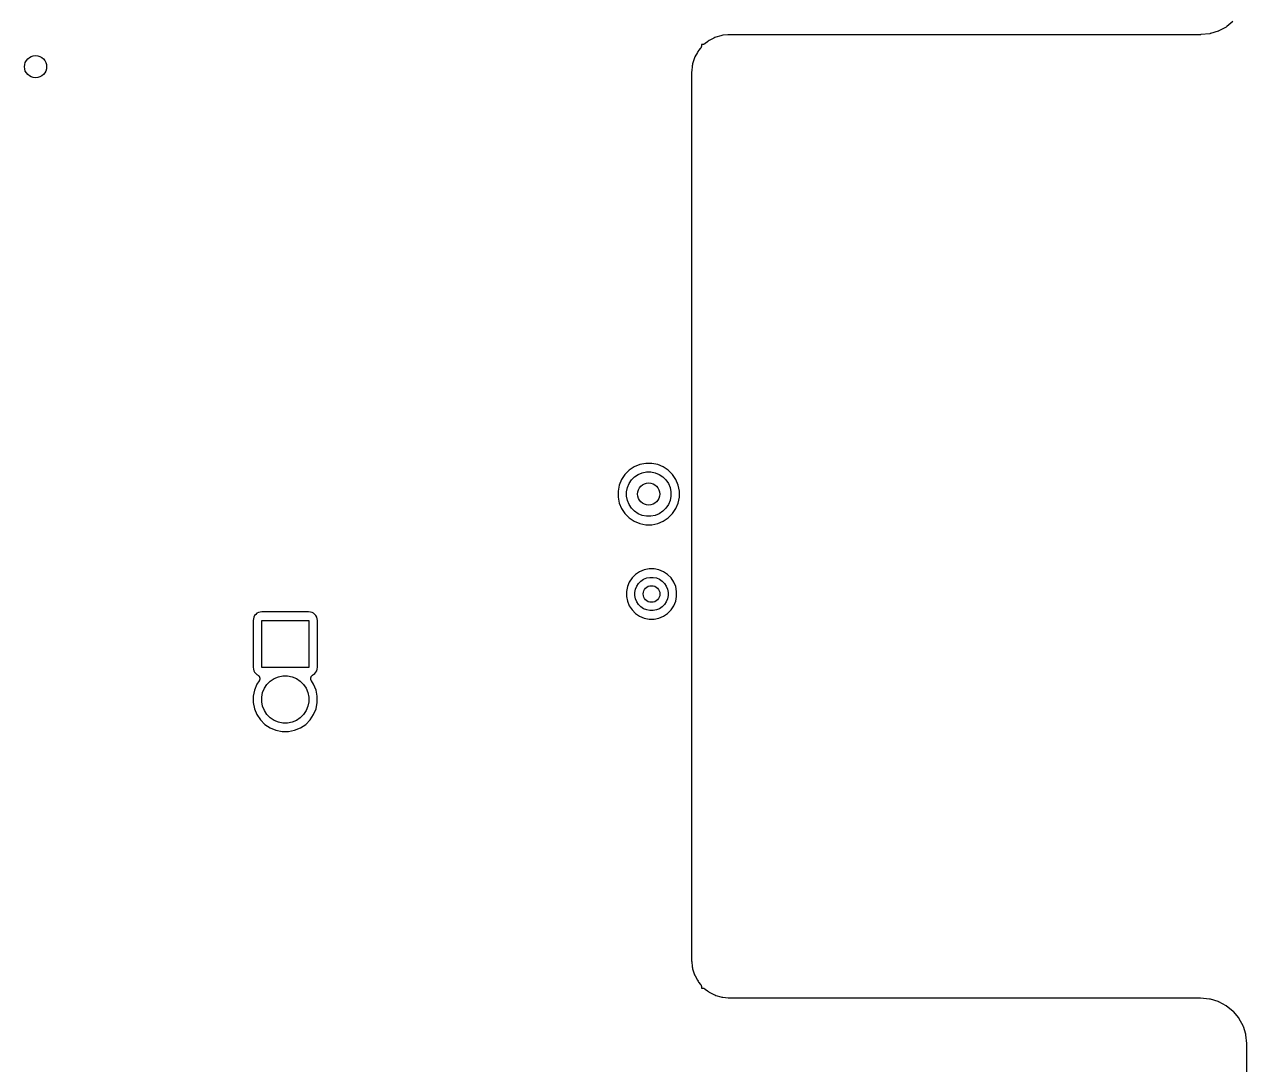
# Model space of a CAD drawing. Extents: x 0.48 to 2.43, y -7.79 to -4.85.
# Drawn here: x 1.567 to 2.434, y -7.062 to -6.324 of the extents above; entities that cross this region are included whole.
import ezdxf

# ---------------------------------------------------------------- set-up
doc = ezdxf.new("R2010")
doc.units = 0
doc.header["$MEASUREMENT"] = 0
doc.layers.add('BLACK', color=7, linetype='CONTINUOUS')

msp = doc.modelspace()

# ---------------------------------------------------------------- linework, layer by layer
at = {"layer": 'BLACK', "linetype": 'CONTINUOUS'}
for p, q in [((2.41383, -6.32912), (2.40836, -6.33082)), ((2.41408, -6.32902), (2.41383, -6.32912)), ((2.41433, -6.32892), (2.41408, -6.32902)), ((2.41437, -6.3289), (2.41433, -6.32892)), ((2.41941, -6.32617), (2.41437, -6.3289)), ((2.41963, -6.32602), (2.41941, -6.32617)), ((2.41986, -6.32587), (2.41963, -6.32602)), ((2.41989, -6.32585), (2.41986, -6.32587)), ((2.4243, -6.3222), (2.41989, -6.32585)), ((2.04972, -6.338), (2.04961, -6.33808)), ((2.04983, -6.33792), (2.04972, -6.338)), ((2.04986, -6.33789), (2.04983, -6.33792)), ((2.05144, -6.33659), (2.04986, -6.33789)), ((2.05207, -6.33618), (2.05144, -6.33659)), ((2.0521, -6.33616), (2.05207, -6.33618)), ((2.05207, -6.33618), (2.05207, -6.33618)), ((2.05273, -6.33573), (2.0521, -6.33616)), ((2.05595, -6.33399), (2.05273, -6.33573)), ((2.05664, -6.33372), (2.05595, -6.33399)), ((2.05668, -6.3337), (2.05664, -6.33372)), ((2.05664, -6.33372), (2.05664, -6.33372)), ((2.05738, -6.33341), (2.05668, -6.3337)), ((2.06087, -6.33232), (2.05738, -6.33341)), ((2.0616, -6.33218), (2.06087, -6.33232)), ((2.06164, -6.33218), (2.0616, -6.33218)), ((2.0616, -6.33218), (2.0616, -6.33218)), ((2.06239, -6.33202), (2.06164, -6.33218)), ((2.06605, -6.33164), (2.06239, -6.33202)), ((2.06615, -6.33163), (2.06605, -6.33164)), ((2.06626, -6.33163), (2.06615, -6.33163)), ((2.0663, -6.33163), (2.06626, -6.33163)), ((2.06659, -6.3316), (2.0663, -6.33163)), ((2.40132, -6.3316), (2.06659, -6.3316)), ((2.40145, -6.33159), (2.40132, -6.3316)), ((2.40159, -6.33159), (2.40145, -6.33159)), ((2.40163, -6.33158), (2.40159, -6.33159)), ((2.40779, -6.33093), (2.40163, -6.33158)), ((2.40805, -6.33088), (2.40779, -6.33093)), ((2.40832, -6.33083), (2.40805, -6.33088)), ((2.40836, -6.33082), (2.40832, -6.33083)), ((2.04435, -6.34413), (2.04263, -6.34736)), ((2.04477, -6.34351), (2.04435, -6.34413)), ((2.04479, -6.34348), (2.04477, -6.34351)), ((2.04477, -6.34351), (2.04477, -6.34351)), ((2.04521, -6.34285), (2.04479, -6.34348)), ((2.04657, -6.34118), (2.04521, -6.34285)), ((2.04664, -6.34108), (2.04657, -6.34118)), ((2.04672, -6.34098), (2.04664, -6.34108)), ((2.0468, -6.34084), (2.04672, -6.34098)), ((2.04689, -6.3407), (2.0468, -6.34084)), ((2.04694, -6.34058), (2.04689, -6.3407)), ((2.047, -6.34047), (2.04694, -6.34058)), ((2.04705, -6.34031), (2.047, -6.34047)), ((2.04712, -6.34016), (2.04705, -6.34031)), ((2.04714, -6.34003), (2.04712, -6.34016)), ((2.04718, -6.33991), (2.04714, -6.34003)), ((2.0472, -6.33974), (2.04718, -6.33991)), ((2.04723, -6.33958), (2.0472, -6.33974)), ((2.04724, -6.33933), (2.04723, -6.33946)), ((2.04723, -6.33946), (2.04723, -6.33958)), ((2.04726, -6.3386), (2.04724, -6.33873)), ((2.04724, -6.33873), (2.04724, -6.33929)), ((2.04724, -6.33929), (2.04724, -6.33933)), ((2.04739, -6.33858), (2.04726, -6.3386)), ((2.04795, -6.33858), (2.04739, -6.33858)), ((2.04809, -6.33857), (2.04795, -6.33858)), ((2.04822, -6.33857), (2.04809, -6.33857)), ((2.04838, -6.33854), (2.04822, -6.33857)), ((2.04854, -6.33853), (2.04838, -6.33854)), ((2.04867, -6.33849), (2.04854, -6.33853)), ((2.0488, -6.33846), (2.04867, -6.33849)), ((2.04894, -6.3384), (2.0488, -6.33846)), ((2.0491, -6.33836), (2.04894, -6.3384)), ((2.04922, -6.33829), (2.0491, -6.33836)), ((2.04934, -6.33824), (2.04922, -6.33829)), ((2.04947, -6.33816), (2.04934, -6.33824)), ((2.04961, -6.33808), (2.04947, -6.33816)), ((2.04066, -6.3538), (2.0403, -6.35755)), ((2.04082, -6.35307), (2.04066, -6.3538)), ((2.04083, -6.35303), (2.04082, -6.35307)), ((2.04082, -6.35307), (2.04082, -6.35307)), ((2.04098, -6.35229), (2.04083, -6.35303)), ((2.04203, -6.34878), (2.04098, -6.35229)), ((2.04233, -6.3481), (2.04203, -6.34878)), ((2.04234, -6.34806), (2.04233, -6.3481)), ((2.04233, -6.3481), (2.04233, -6.3481)), ((2.04263, -6.34736), (2.04234, -6.34806)), ((2.0403, -6.35756), (2.04026, -6.35792)), ((2.04026, -6.35792), (2.04026, -6.98853)), ((2.0403, -6.35755), (2.0403, -6.35756)), ((2.0403, -6.35756), (2.0403, -6.35756)), ((1.99598, -6.64059), (1.99295, -6.64362)), ((1.99954, -6.63821), (1.99598, -6.64059)), ((2.0035, -6.63657), (1.99954, -6.63821)), ((2.0077, -6.63573), (2.0035, -6.63657)), ((2.01198, -6.63573), (2.0077, -6.63573)), ((2.01619, -6.63657), (2.01198, -6.63573)), ((2.02014, -6.63821), (2.01619, -6.63657)), ((2.02371, -6.64059), (2.02014, -6.63821)), ((2.02674, -6.64362), (2.02371, -6.64059)), ((1.99057, -6.64718), (1.98893, -6.65114)), ((1.99295, -6.64362), (1.99057, -6.64718)), ((1.9947, -6.65289), (1.99589, -6.65002)), ((1.99589, -6.65002), (1.99761, -6.64744)), ((1.99761, -6.64744), (1.9998, -6.64525)), ((1.9998, -6.64525), (2.00238, -6.64352)), ((2.00238, -6.64352), (2.00525, -6.64234)), ((2.00525, -6.64234), (2.00829, -6.64173)), ((2.00829, -6.64173), (2.01139, -6.64173)), ((2.01139, -6.64173), (2.01444, -6.64234)), ((2.01444, -6.64234), (2.0173, -6.64352)), ((2.0173, -6.64352), (2.01988, -6.64525)), ((2.01988, -6.64525), (2.02207, -6.64744)), ((2.02207, -6.64744), (2.0238, -6.65002)), ((2.0238, -6.65002), (2.02499, -6.65289)), ((2.02912, -6.64718), (2.02674, -6.64362)), ((2.03075, -6.65114), (2.02912, -6.64718)), ((1.98893, -6.65114), (1.98809, -6.65534)), ((1.98809, -6.65534), (1.98809, -6.65962)), ((1.99409, -6.65593), (1.9947, -6.65289)), ((1.99409, -6.65903), (1.99409, -6.65593)), ((2.02499, -6.65289), (2.02559, -6.65593)), ((2.02559, -6.65593), (2.02559, -6.65903)), ((2.03159, -6.65534), (2.03075, -6.65114)), ((2.03159, -6.65962), (2.03159, -6.65534)), ((1.98809, -6.65962), (1.98893, -6.66382)), ((1.98893, -6.66382), (1.99057, -6.66778)), ((1.9947, -6.66207), (1.99409, -6.65903)), ((1.99589, -6.66494), (1.9947, -6.66207)), ((1.99761, -6.66752), (1.99589, -6.66494)), ((2.0238, -6.66494), (2.02207, -6.66752)), ((2.02499, -6.66207), (2.0238, -6.66494)), ((2.02559, -6.65903), (2.02499, -6.66207)), ((2.02912, -6.66778), (2.03075, -6.66382)), ((2.03075, -6.66382), (2.03159, -6.65962)), ((1.99057, -6.66778), (1.99295, -6.67134)), ((1.99295, -6.67134), (1.99598, -6.67437)), ((1.99598, -6.67437), (1.99954, -6.67675)), ((1.9998, -6.66971), (1.99761, -6.66752)), ((2.00238, -6.67144), (1.9998, -6.66971)), ((2.00525, -6.67262), (2.00238, -6.67144)), ((2.00829, -6.67323), (2.00525, -6.67262)), ((2.01139, -6.67323), (2.00829, -6.67323)), ((2.01444, -6.67262), (2.01139, -6.67323)), ((2.0173, -6.67144), (2.01444, -6.67262)), ((2.01988, -6.66971), (2.0173, -6.67144)), ((2.02207, -6.66752), (2.01988, -6.66971)), ((2.02014, -6.67675), (2.02371, -6.67437)), ((2.02371, -6.67437), (2.02674, -6.67134)), ((2.02674, -6.67134), (2.02912, -6.66778)), ((1.99954, -6.67675), (2.0035, -6.67839)), ((2.0035, -6.67839), (2.0077, -6.67923)), ((2.0077, -6.67923), (2.01198, -6.67923)), ((2.01198, -6.67923), (2.01619, -6.67839)), ((2.01619, -6.67839), (2.02014, -6.67675)), ((2.01006, -6.71054), (2.00662, -6.71122)), ((2.01357, -6.71054), (2.01006, -6.71054)), ((2.01701, -6.71122), (2.01357, -6.71054)), ((1.99798, -6.71699), (1.99603, -6.71991)), ((2.00046, -6.71451), (1.99798, -6.71699)), ((2.00337, -6.71256), (2.00046, -6.71451)), ((2.00264, -6.72082), (2.00428, -6.71917)), ((2.00662, -6.71122), (2.00337, -6.71256)), ((2.00428, -6.71917), (2.00622, -6.71788)), ((2.00622, -6.71788), (2.00837, -6.71699)), ((2.00837, -6.71699), (2.01065, -6.71654)), ((2.01065, -6.71654), (2.01297, -6.71654)), ((2.01297, -6.71654), (2.01526, -6.71699)), ((2.01526, -6.71699), (2.01741, -6.71788)), ((2.02025, -6.71256), (2.01701, -6.71122)), ((2.01741, -6.71788), (2.01934, -6.71917)), ((2.01934, -6.71917), (2.02099, -6.72082)), ((2.02316, -6.71451), (2.02025, -6.71256)), ((2.02565, -6.71699), (2.02316, -6.71451)), ((2.02759, -6.71991), (2.02565, -6.71699)), ((1.99468, -6.72315), (1.994, -6.72659)), ((1.994, -6.72659), (1.994, -6.7301)), ((1.99603, -6.71991), (1.99468, -6.72315)), ((2, -6.72718), (2.00045, -6.7249)), ((2, -6.72951), (2, -6.72718)), ((2.00045, -6.7249), (2.00134, -6.72275)), ((2.00134, -6.72275), (2.00264, -6.72082)), ((2.02099, -6.72082), (2.02228, -6.72275)), ((2.02228, -6.72275), (2.02317, -6.7249)), ((2.02317, -6.7249), (2.02362, -6.72718)), ((2.02362, -6.72718), (2.02362, -6.72951)), ((2.02894, -6.72315), (2.02759, -6.71991)), ((2.02962, -6.72659), (2.02894, -6.72315)), ((2.02962, -6.7301), (2.02962, -6.72659)), ((1.994, -6.7301), (1.99468, -6.73354)), ((1.99468, -6.73354), (1.99603, -6.73678)), ((1.99603, -6.73678), (1.99798, -6.7397)), ((2.00045, -6.73179), (2, -6.72951)), ((2.00134, -6.73394), (2.00045, -6.73179)), ((2.00264, -6.73588), (2.00134, -6.73394)), ((2.00428, -6.73752), (2.00264, -6.73588)), ((2.02099, -6.73588), (2.01934, -6.73752)), ((2.02228, -6.73394), (2.02099, -6.73588)), ((2.02317, -6.73179), (2.02228, -6.73394)), ((2.02362, -6.72951), (2.02317, -6.73179)), ((2.02565, -6.7397), (2.02759, -6.73678)), ((2.02759, -6.73678), (2.02894, -6.73354)), ((2.02894, -6.73354), (2.02962, -6.7301)), ((1.72967, -6.74474), (1.72932, -6.74587)), ((1.73022, -6.7437), (1.72967, -6.74474)), ((1.73097, -6.74278), (1.73022, -6.7437)), ((1.73189, -6.74203), (1.73097, -6.74278)), ((1.73293, -6.74148), (1.73189, -6.74203)), ((1.73406, -6.74113), (1.73293, -6.74148)), ((1.73538, -6.741), (1.73406, -6.74113)), ((1.76855, -6.741), (1.73538, -6.741)), ((1.76988, -6.74113), (1.76855, -6.741)), ((1.77101, -6.74148), (1.76988, -6.74113)), ((1.77205, -6.74203), (1.77101, -6.74148)), ((1.77296, -6.74278), (1.77205, -6.74203)), ((1.77371, -6.7437), (1.77296, -6.74278)), ((1.77427, -6.74474), (1.77371, -6.7437)), ((1.77461, -6.74587), (1.77427, -6.74474)), ((1.99798, -6.7397), (2.00046, -6.74218)), ((2.00046, -6.74218), (2.00337, -6.74413)), ((2.00337, -6.74413), (2.00662, -6.74547)), ((2.00622, -6.73881), (2.00428, -6.73752)), ((2.00837, -6.7397), (2.00622, -6.73881)), ((2.00662, -6.74547), (2.01006, -6.74616)), ((2.01065, -6.74016), (2.00837, -6.7397)), ((2.01297, -6.74016), (2.01065, -6.74016)), ((2.01526, -6.7397), (2.01297, -6.74016)), ((2.01357, -6.74616), (2.01701, -6.74547)), ((2.01741, -6.73881), (2.01526, -6.7397)), ((2.01701, -6.74547), (2.02025, -6.74413)), ((2.01934, -6.73752), (2.01741, -6.73881)), ((2.02025, -6.74413), (2.02316, -6.74218)), ((2.02316, -6.74218), (2.02565, -6.7397)), ((1.72932, -6.74587), (1.72919, -6.74719)), ((1.72919, -6.74719), (1.72919, -6.78036)), ((1.73524, -6.78051), (1.73524, -6.74705)), ((1.73524, -6.74705), (1.7687, -6.74705)), ((1.7687, -6.74705), (1.7687, -6.78051)), ((1.77474, -6.74719), (1.77461, -6.74587)), ((1.77474, -6.78036), (1.77474, -6.74719)), ((2.01006, -6.74616), (2.01357, -6.74616)), ((1.72919, -6.78036), (1.72932, -6.78169)), ((1.72932, -6.78169), (1.72967, -6.78282)), ((1.72967, -6.78282), (1.73022, -6.78386)), ((1.73022, -6.78386), (1.73097, -6.78477)), ((1.73097, -6.78477), (1.73189, -6.78552)), ((1.73189, -6.78552), (1.7323, -6.78574)), ((1.7323, -6.78574), (1.73233, -6.78576)), ((1.73233, -6.78576), (1.73245, -6.78584)), ((1.73245, -6.78584), (1.73257, -6.78591)), ((1.73257, -6.78591), (1.73269, -6.78601)), ((1.73269, -6.78601), (1.73282, -6.7861)), ((1.73282, -6.7861), (1.73291, -6.78619)), ((1.73291, -6.78619), (1.73302, -6.78628)), ((1.73302, -6.78628), (1.73312, -6.7864)), ((1.73312, -6.7864), (1.73322, -6.78652)), ((1.73322, -6.78652), (1.7333, -6.78663)), ((1.7333, -6.78663), (1.73339, -6.78674)), ((1.73339, -6.78674), (1.73346, -6.78687)), ((1.73346, -6.78687), (1.73354, -6.78701)), ((1.73354, -6.78701), (1.7336, -6.78713)), ((1.7336, -6.78713), (1.73366, -6.78725)), ((1.73366, -6.78725), (1.7337, -6.7874)), ((1.7337, -6.7874), (1.73376, -6.78755)), ((1.73376, -6.78755), (1.73379, -6.78768)), ((1.73379, -6.78768), (1.73383, -6.78781)), ((1.73384, -6.78884), (1.73382, -6.78898)), ((1.73383, -6.78781), (1.73384, -6.78797)), ((1.73384, -6.78797), (1.73387, -6.78812)), ((1.73387, -6.78871), (1.73384, -6.78884)), ((1.73387, -6.78812), (1.73387, -6.78826)), ((1.73387, -6.78826), (1.73388, -6.7884)), ((1.73388, -6.7884), (1.73387, -6.78855)), ((1.73387, -6.78855), (1.73387, -6.78871)), ((1.7687, -6.78051), (1.73524, -6.78051)), ((1.7413, -6.79015), (1.74404, -6.78832)), ((1.74404, -6.78832), (1.74709, -6.78706)), ((1.74709, -6.78706), (1.75032, -6.78642)), ((1.75032, -6.78642), (1.75362, -6.78642)), ((1.75362, -6.78642), (1.75685, -6.78706)), ((1.75685, -6.78706), (1.75989, -6.78832)), ((1.75989, -6.78832), (1.76263, -6.79015)), ((1.77005, -6.78836), (1.77007, -6.78822)), ((1.77007, -6.78851), (1.77005, -6.78836)), ((1.77007, -6.78808), (1.7701, -6.78793)), ((1.77007, -6.78822), (1.77007, -6.78808)), ((1.77007, -6.78867), (1.77007, -6.78851)), ((1.77009, -6.7888), (1.77007, -6.78867)), ((1.7701, -6.78894), (1.77009, -6.7888)), ((1.7701, -6.78793), (1.77012, -6.78777)), ((1.77012, -6.78777), (1.77016, -6.78764)), ((1.77016, -6.78764), (1.77019, -6.78751)), ((1.77019, -6.78751), (1.77025, -6.78736)), ((1.77025, -6.78736), (1.77029, -6.78722)), ((1.77029, -6.78722), (1.77036, -6.7871)), ((1.77036, -6.7871), (1.77041, -6.78697)), ((1.77041, -6.78697), (1.7705, -6.78684)), ((1.7705, -6.78684), (1.77057, -6.7867)), ((1.77057, -6.7867), (1.77066, -6.7866)), ((1.77066, -6.7866), (1.77074, -6.78648)), ((1.77074, -6.78648), (1.77085, -6.78637)), ((1.77085, -6.78637), (1.77095, -6.78625)), ((1.77095, -6.78625), (1.77106, -6.78617)), ((1.77106, -6.78617), (1.77115, -6.78607)), ((1.77115, -6.78607), (1.77128, -6.78598)), ((1.77128, -6.78598), (1.7714, -6.78588)), ((1.7714, -6.78588), (1.77153, -6.78582)), ((1.77153, -6.78582), (1.77164, -6.78574)), ((1.77164, -6.78574), (1.77205, -6.78552)), ((1.77205, -6.78552), (1.77296, -6.78477)), ((1.77296, -6.78477), (1.77371, -6.78386)), ((1.77371, -6.78386), (1.77427, -6.78282)), ((1.77427, -6.78282), (1.77461, -6.78169)), ((1.77461, -6.78169), (1.77474, -6.78036)), ((1.73011, -6.79652), (1.72924, -6.80091)), ((1.73182, -6.79238), (1.73011, -6.79652)), ((1.73338, -6.79006), (1.73182, -6.79238)), ((1.73344, -6.78994), (1.73338, -6.79006)), ((1.73352, -6.78982), (1.73344, -6.78994)), ((1.73358, -6.78968), (1.73352, -6.78982)), ((1.73365, -6.78954), (1.73358, -6.78968)), ((1.73369, -6.78941), (1.73365, -6.78954)), ((1.73375, -6.78928), (1.73369, -6.78941)), ((1.73378, -6.78913), (1.73375, -6.78928)), ((1.73382, -6.78898), (1.73378, -6.78913)), ((1.73588, -6.79827), (1.73714, -6.79522)), ((1.73714, -6.79522), (1.73897, -6.79248)), ((1.73897, -6.79248), (1.7413, -6.79015)), ((1.76263, -6.79015), (1.76497, -6.79248)), ((1.76497, -6.79248), (1.7668, -6.79522)), ((1.7668, -6.79522), (1.76806, -6.79827)), ((1.77015, -6.78909), (1.7701, -6.78894)), ((1.77018, -6.78924), (1.77015, -6.78909)), ((1.77023, -6.78937), (1.77018, -6.78924)), ((1.77027, -6.7895), (1.77023, -6.78937)), ((1.77034, -6.78964), (1.77027, -6.7895)), ((1.7704, -6.78979), (1.77034, -6.78964)), ((1.77047, -6.7899), (1.7704, -6.78979)), ((1.77054, -6.79002), (1.77047, -6.7899)), ((1.77056, -6.79006), (1.77054, -6.79002)), ((1.77211, -6.79238), (1.77056, -6.79006)), ((1.77383, -6.79652), (1.77211, -6.79238)), ((1.7747, -6.80091), (1.77383, -6.79652)), ((1.72924, -6.80091), (1.72924, -6.80539)), ((1.72924, -6.80539), (1.73011, -6.80978)), ((1.73524, -6.8015), (1.73588, -6.79827)), ((1.73524, -6.8048), (1.73524, -6.8015)), ((1.73588, -6.80803), (1.73524, -6.8048)), ((1.76806, -6.79827), (1.7687, -6.8015)), ((1.7687, -6.8048), (1.76806, -6.80803)), ((1.7687, -6.8015), (1.7687, -6.8048)), ((1.77383, -6.80978), (1.7747, -6.80539)), ((1.7747, -6.80539), (1.7747, -6.80091)), ((1.73011, -6.80978), (1.73182, -6.81392)), ((1.73182, -6.81392), (1.73431, -6.81764)), ((1.73714, -6.81108), (1.73588, -6.80803)), ((1.73897, -6.81382), (1.73714, -6.81108)), ((1.7413, -6.81615), (1.73897, -6.81382)), ((1.76497, -6.81382), (1.76263, -6.81615)), ((1.7668, -6.81108), (1.76497, -6.81382)), ((1.76806, -6.80803), (1.7668, -6.81108)), ((1.76963, -6.81764), (1.77211, -6.81392)), ((1.77211, -6.81392), (1.77383, -6.80978)), ((1.73431, -6.81764), (1.73748, -6.82081)), ((1.73748, -6.82081), (1.7412, -6.82329)), ((1.7412, -6.82329), (1.74534, -6.82501)), ((1.74404, -6.81798), (1.7413, -6.81615)), ((1.74709, -6.81924), (1.74404, -6.81798)), ((1.75032, -6.81988), (1.74709, -6.81924)), ((1.75362, -6.81988), (1.75032, -6.81988)), ((1.75685, -6.81924), (1.75362, -6.81988)), ((1.75989, -6.81798), (1.75685, -6.81924)), ((1.7586, -6.82501), (1.76274, -6.82329)), ((1.76263, -6.81615), (1.75989, -6.81798)), ((1.76274, -6.82329), (1.76646, -6.82081)), ((1.76646, -6.82081), (1.76963, -6.81764)), ((1.74534, -6.82501), (1.74973, -6.82588)), ((1.74973, -6.82588), (1.75421, -6.82588)), ((1.75421, -6.82588), (1.7586, -6.82501)), ((2.04026, -6.98853), (2.04029, -6.98882)), ((2.04029, -6.98882), (2.04029, -6.98886)), ((2.04029, -6.98886), (2.04029, -6.98897)), ((2.04029, -6.98897), (2.0403, -6.98906)), ((2.0403, -6.98906), (2.04068, -6.99273)), ((2.04068, -6.99273), (2.04084, -6.99347)), ((2.04084, -6.99347), (2.04085, -6.99352)), ((2.04085, -6.99352), (2.04085, -6.99352)), ((2.04085, -6.99352), (2.04099, -6.99425)), ((2.04099, -6.99425), (2.04207, -6.99774)), ((2.04207, -6.99774), (2.04236, -6.99844)), ((2.04236, -6.99844), (2.04238, -6.99848)), ((2.04238, -6.99848), (2.04238, -6.99848)), ((2.04238, -6.99848), (2.04266, -6.99917)), ((2.04266, -6.99917), (2.0444, -7.00239)), ((2.0444, -7.00239), (2.04482, -7.00302)), ((2.04482, -7.00302), (2.04484, -7.00305)), ((2.04484, -7.00305), (2.04525, -7.00368)), ((2.04525, -7.00368), (2.04656, -7.00525)), ((2.04656, -7.00525), (2.04658, -7.00529)), ((2.04658, -7.00529), (2.04666, -7.0054)), ((2.04666, -7.0054), (2.04674, -7.00551)), ((2.04674, -7.00551), (2.04682, -7.00564)), ((2.04682, -7.00564), (2.0469, -7.00578)), ((2.0469, -7.00578), (2.04695, -7.0059)), ((2.04695, -7.0059), (2.04702, -7.00602)), ((2.04702, -7.00602), (2.04706, -7.00617)), ((2.04706, -7.00617), (2.04712, -7.00632)), ((2.04712, -7.00632), (2.04715, -7.00645)), ((2.04715, -7.00645), (2.04719, -7.00658)), ((2.04719, -7.00658), (2.0472, -7.00674)), ((2.0472, -7.00674), (2.04723, -7.00689)), ((2.04723, -7.00689), (2.04723, -7.00703)), ((2.04723, -7.00703), (2.04724, -7.00717)), ((2.04724, -7.00717), (2.04724, -7.00773)), ((2.04724, -7.00773), (2.04726, -7.00786)), ((2.04726, -7.00786), (2.04739, -7.00787)), ((2.04739, -7.00787), (2.04795, -7.00787)), ((2.04795, -7.00787), (2.04799, -7.00787)), ((2.04799, -7.00787), (2.04812, -7.00789)), ((2.04812, -7.00789), (2.04824, -7.00789)), ((2.04824, -7.00789), (2.04841, -7.00792)), ((2.04841, -7.00792), (2.04857, -7.00794)), ((2.04857, -7.00794), (2.04869, -7.00798)), ((2.04869, -7.00798), (2.04882, -7.008)), ((2.04882, -7.008), (2.04897, -7.00807)), ((2.04897, -7.00807), (2.04913, -7.00812)), ((2.04913, -7.00812), (2.04924, -7.00818)), ((2.04924, -7.00818), (2.04936, -7.00823)), ((2.04936, -7.00823), (2.0495, -7.00832)), ((2.0495, -7.00832), (2.04964, -7.0084)), ((2.04964, -7.0084), (2.04974, -7.00848)), ((2.04974, -7.00848), (2.04985, -7.00855)), ((2.04985, -7.00855), (2.05151, -7.0099)), ((2.05151, -7.0099), (2.05214, -7.01032)), ((2.05214, -7.01032), (2.05217, -7.01035)), ((2.05217, -7.01035), (2.05217, -7.01035)), ((2.05217, -7.01035), (2.05279, -7.01077)), ((2.05279, -7.01077), (2.05602, -7.01249)), ((2.05602, -7.01249), (2.05672, -7.01278)), ((2.05672, -7.01278), (2.05676, -7.01279)), ((2.05676, -7.01279), (2.05676, -7.01279)), ((2.05676, -7.01279), (2.05744, -7.01309)), ((2.05744, -7.01309), (2.06095, -7.01414)), ((2.06095, -7.01414), (2.06169, -7.01429)), ((2.06169, -7.01429), (2.06173, -7.0143)), ((2.06173, -7.0143), (2.06173, -7.0143)), ((2.06173, -7.0143), (2.06246, -7.01445)), ((2.06246, -7.01445), (2.06625, -7.01482)), ((2.06625, -7.01482), (2.06625, -7.01483)), ((2.06625, -7.01483), (2.06625, -7.01483)), ((2.06625, -7.01483), (2.06659, -7.01486)), ((2.06659, -7.01486), (2.40109, -7.01486)), ((2.40109, -7.01486), (2.40113, -7.01486)), ((2.40113, -7.01486), (2.40125, -7.01487)), ((2.40125, -7.01487), (2.40138, -7.01487)), ((2.40138, -7.01487), (2.40757, -7.01548)), ((2.40757, -7.01548), (2.40757, -7.01548)), ((2.40757, -7.01548), (2.40757, -7.01548)), ((2.40757, -7.01548), (2.40761, -7.01548)), ((2.40761, -7.01548), (2.40787, -7.01554)), ((2.40787, -7.01554), (2.40814, -7.01559)), ((2.40814, -7.01559), (2.41362, -7.01725)), ((2.41362, -7.01725), (2.41366, -7.01726)), ((2.41366, -7.01726), (2.41391, -7.01737)), ((2.41391, -7.01737), (2.41416, -7.01747)), ((2.41416, -7.01747), (2.41922, -7.02016)), ((2.41922, -7.02016), (2.41922, -7.02016)), ((2.41922, -7.02016), (2.41922, -7.02016)), ((2.41922, -7.02016), (2.41926, -7.02018)), ((2.41926, -7.02018), (2.41948, -7.02033)), ((2.41948, -7.02033), (2.41971, -7.02048)), ((2.41971, -7.02048), (2.42414, -7.0241)), ((2.42414, -7.0241), (2.42414, -7.0241)), ((2.42414, -7.0241), (2.42414, -7.0241)), ((2.42414, -7.0241), (2.42418, -7.02413)), ((2.42418, -7.02413), (2.42437, -7.02432)), ((2.42437, -7.02432), (2.42456, -7.02451)), ((2.42456, -7.02451), (2.42821, -7.02893)), ((2.42821, -7.02893), (2.42824, -7.02896)), ((2.42824, -7.02896), (2.42838, -7.02919)), ((2.42838, -7.02919), (2.42854, -7.02941)), ((2.42854, -7.02941), (2.43126, -7.03445)), ((2.43126, -7.03445), (2.43128, -7.03449)), ((2.43128, -7.03449), (2.43138, -7.03474)), ((2.43138, -7.03474), (2.43149, -7.03499)), ((2.43149, -7.03499), (2.43318, -7.04046)), ((2.43318, -7.04046), (2.43319, -7.0405)), ((2.43319, -7.0405), (2.43324, -7.04077)), ((2.43324, -7.04077), (2.4333, -7.04103)), ((2.4333, -7.04103), (2.43394, -7.04719)), ((2.43394, -7.04719), (2.43395, -7.04723)), ((2.43395, -7.04723), (2.43395, -7.04737)), ((2.43395, -7.04737), (2.43396, -7.0475)), ((2.43396, -7.0475), (2.43396, -7.20423))]:
    msp.add_line(p, q, dxfattribs=at)
at = {"layer": 'BLACK'}
for centre, radius in [((1.5748, -6.35433), 0.007874), ((2.00984, -6.65748), 0.007874), ((2.01181, -6.72835), 0.005906)]:
    msp.add_circle(centre, radius, dxfattribs=at)

doc.saveas('drawing.dxf')
